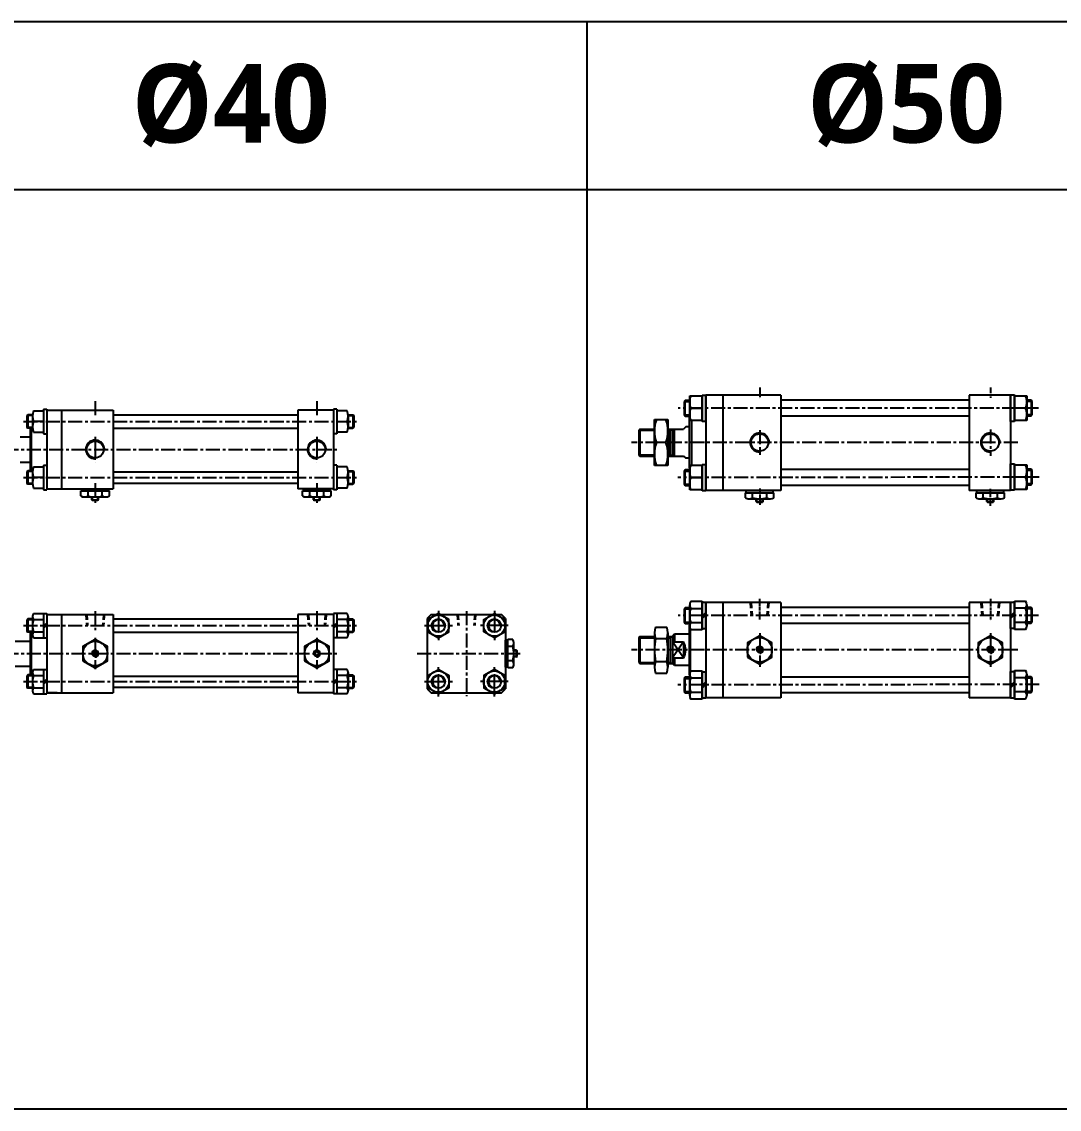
# Model space of a CAD drawing. Extents: x -819 to 4720, y 0 to 1986.
# Drawn here: x 89 to 1016, y 1015 to 1986 of the extents above; entities that cross this region are included whole.
import ezdxf

# ---------------------------------------------------------------- set-up
doc = ezdxf.new("R2010")
doc.units = 0
doc.header["$LTSCALE"] = 10
doc.header["$MEASUREMENT"] = 0
for name, pattern in [('CENTER', [2, 1.25, -0.25, 0.25, -0.25]), ('CENTERX2', [4, 2.5, -0.5, 0.5, -0.5]), ('HIDDENX2', [0.75, 0.5, -0.25])]:
    doc.linetypes.add(name, pattern=pattern)
doc.layers.get('0').update_dxf_attribs({"linetype": 'CONTINUOUS'})
for name, color, linetype in [('CEN', 1, 'CENTERX2'), ('CENTER', 1, 'CENTER'), ('DIM', 2, 'CONTINUOUS'), ('HID', 2, 'HIDDENX2'), ('ML', 7, 'CONTINUOUS')]:
    doc.layers.add(name, color=color, linetype=linetype)
doc.styles.add('문자', font='romans.shx')

# ---------------------------------------------------------------- blocks, each defined once
blk = doc.blocks.new('A$C1F606966')
at = {"layer": 'ML'}
for p, q in [((0, 24.5), (3.5, 24.5)), ((0, 24.5), (0, 0.9)), ((0, 0.9), (0, 24.5)), ((3.5, 0), (3.5, 25.4)), ((3.5, 25.4), (13.52, 25.4)), ((3.5, 24.5), (3.5, 0.9)), ((14.5, 22.23), (14.5, 3.18)), ((18.42, 19.7), (14.5, 19.7)), ((18.42, 19.7), (18.42, 5.7)), ((19.5, 18.62), (18.42, 19.7)), ((3.5, 15.44), (0, 11.94)), ((3.5, 13.46), (0, 9.96)), ((13.52, 19.05), (3.5, 19.05)), ((19.5, 6.78), (19.5, 18.62)), ((3.5, 0.9), (0, 0.9)), ((13.52, 6.35), (3.5, 6.35)), ((13.52, 0), (3.5, 0)), ((14.5, 5.7), (18.42, 5.7)), ((18.42, 5.7), (19.5, 6.78))]:
    blk.add_line(p, q, dxfattribs=at)
at = {"layer": 'ML', "color": 2}
for p, q in [((19.5, 18.62), (14.5, 18.62)), ((19.5, 6.78), (14.5, 6.78))]:
    blk.add_line(p, q, dxfattribs=at)
at = {"layer": 'ML'}
for centre, radius, start, end in [((8.88, 22.23), 5.62, 325.61575, 34.38425), ((-6.52, 12.7), 21.02, 342.41205, 17.58795), ((8.88, 3.18), 5.62, 325.61575, 34.38425)]:
    blk.add_arc(centre, radius, start, end, dxfattribs=at)
blk = doc.blocks.new('A$C12A86003')
at = {"layer": 'ML'}
for p, q in [((0, 0), (0, 41)), ((0, 41), (12.04, 41)), ((12.04, 41), (12.04, 0)), ((10.21, 20.5), (1.83, 20.5)), ((12.04, 0), (0, 0))]:
    blk.add_line(p, q, dxfattribs=at)
for centre, start, end in [((29.61, 30.75), 159.74384, 200.25616), ((-17.56, 30.75), 339.74384, 20.25616), ((29.61, 10.25), 159.74384, 200.25616), ((-17.56, 10.25), 339.74384, 20.25616)]:
    blk.add_arc(centre, 29.61, start, end, dxfattribs=at)

msp = doc.modelspace()

# ---------------------------------------------------------------- linework, layer by layer
for p, q in [((4720, 1986.44), (0, 1986.44)), ((594, 1015.44), (594, 1986.44)), ((4720, 1836.44), (0, 1836.44)), ((151.52, 1559.63), (152.02, 1559.13)), ((151.52, 1559.63), (157.52, 1559.63)), ((152.02, 1559.13), (157.02, 1559.13)), ((157.52, 1559.63), (157.02, 1559.13)), ((349.52, 1559.63), (350.02, 1559.13)), ((349.52, 1559.63), (355.52, 1559.63)), ((350.02, 1559.13), (355.02, 1559.13)), ((355.52, 1559.63), (355.02, 1559.13)), ((745.01, 1558.01), (745.51, 1557.51)), ((745.01, 1558.01), (751.01, 1558.01)), ((745.51, 1557.51), (750.51, 1557.51)), ((751.01, 1558.01), (750.51, 1557.51)), ((951.01, 1558.01), (951.51, 1557.51)), ((951.01, 1558.01), (957.01, 1558.01)), ((951.51, 1557.51), (956.51, 1557.51)), ((957.01, 1558.01), (956.51, 1557.51)), ((530.95, 1419.27), (530.95, 1425.27)), ((530.95, 1425.27), (531.45, 1424.77)), ((530.95, 1419.27), (531.45, 1419.77)), ((531.45, 1419.77), (531.45, 1424.77)), ((4720, 1015.44), (0, 1015.44))]:
    msp.add_line(p, q)
at = {"color": 7, "linetype": 'Continuous'}
for p, q in [((141.82, 1563.11), (141.82, 1567.53)), ((141.82, 1567.53), (154.52, 1567.53)), ((142.52, 1569.53), (166.52, 1569.53)), ((142.52, 1567.53), (142.52, 1569.53)), ((148.17, 1563.11), (148.17, 1567.53)), ((154.52, 1569.53), (162.02, 1569.53)), ((154.52, 1567.53), (167.23, 1567.53)), ((160.87, 1563.11), (160.87, 1567.53)), ((166.52, 1567.53), (166.52, 1569.53)), ((167.23, 1563.11), (167.23, 1567.53)), ((339.82, 1563.11), (339.82, 1567.53)), ((339.82, 1567.53), (352.52, 1567.53)), ((340.52, 1569.53), (364.52, 1569.53)), ((340.52, 1567.53), (340.52, 1569.53)), ((346.17, 1563.11), (346.17, 1567.53)), ((352.52, 1569.53), (360.02, 1569.53)), ((352.52, 1567.53), (365.23, 1567.53)), ((358.87, 1563.11), (358.87, 1567.53)), ((364.52, 1567.53), (364.52, 1569.53)), ((365.23, 1563.11), (365.23, 1567.53)), ((735.31, 1561.5), (735.31, 1565.91)), ((735.31, 1565.91), (748.01, 1565.91)), ((736.01, 1567.91), (760.01, 1567.91)), ((736.01, 1565.91), (736.01, 1567.91)), ((741.66, 1561.5), (741.66, 1565.91)), ((748.01, 1565.91), (760.72, 1565.91)), ((754.37, 1561.5), (754.37, 1565.91)), ((760.01, 1565.91), (760.01, 1567.91)), ((760.72, 1561.5), (760.72, 1565.91)), ((941.31, 1561.5), (941.31, 1565.91)), ((941.31, 1565.91), (954.01, 1565.91)), ((942.01, 1567.91), (966.01, 1567.91)), ((942.01, 1565.91), (942.01, 1567.91)), ((947.66, 1561.5), (947.66, 1565.91)), ((954.01, 1565.91), (966.72, 1565.91)), ((960.37, 1561.5), (960.37, 1565.91)), ((966.01, 1565.91), (966.01, 1567.91)), ((966.72, 1561.5), (966.72, 1565.91)), ((145, 1562.13), (164.05, 1562.13)), ((151.52, 1559.63), (151.52, 1562.13)), ((157.52, 1559.63), (157.52, 1562.13)), ((343, 1562.13), (362.05, 1562.13)), ((349.52, 1559.63), (349.52, 1562.13)), ((355.52, 1559.63), (355.52, 1562.13)), ((738.49, 1560.51), (757.54, 1560.51)), ((745.01, 1558.01), (745.01, 1560.51)), ((751.01, 1558.01), (751.01, 1560.51)), ((944.49, 1560.51), (963.54, 1560.51)), ((951.01, 1558.01), (951.01, 1560.51)), ((957.01, 1558.01), (957.01, 1560.51)), ((521.05, 1410.27), (521.05, 1434.27)), ((523.05, 1434.27), (521.05, 1434.27)), ((527.46, 1434.97), (523.05, 1434.97)), ((523.05, 1422.27), (523.05, 1434.97)), ((527.46, 1428.62), (523.05, 1428.62)), ((528.45, 1412.75), (528.45, 1431.8)), ((523.05, 1409.57), (523.05, 1422.27)), ((530.95, 1425.27), (528.45, 1425.27)), ((530.95, 1419.27), (528.45, 1419.27)), ((523.05, 1410.27), (521.05, 1410.27)), ((527.46, 1415.92), (523.05, 1415.92)), ((527.46, 1409.57), (523.05, 1409.57))]:
    msp.add_line(p, q, dxfattribs=at)
for points in [[(737.01, 1419.22), (748.01, 1412.87), (759.01, 1419.22), (759.01, 1431.92), (748.01, 1438.27), (737.01, 1431.92)], [(943.01, 1419.22), (954.01, 1412.87), (965.01, 1419.22), (965.01, 1431.92), (954.01, 1438.27), (943.01, 1431.92)], [(143.52, 1415.92), (154.52, 1409.57), (165.52, 1415.92), (165.52, 1428.62), (154.52, 1434.97), (143.52, 1428.62)], [(341.52, 1415.92), (352.52, 1409.57), (363.52, 1415.92), (363.52, 1428.62), (352.52, 1434.97), (341.52, 1428.62)], [(153.66, 1423.77), (152.79, 1422.27), (153.66, 1420.77), (155.39, 1420.77), (156.26, 1422.27), (155.39, 1423.77)], [(351.66, 1423.77), (350.79, 1422.27), (351.66, 1420.77), (353.39, 1420.77), (354.26, 1422.27), (353.39, 1423.77)], [(747.15, 1427.07), (746.28, 1425.57), (747.15, 1424.07), (748.88, 1424.07), (749.75, 1425.57), (748.88, 1427.07)], [(953.15, 1427.07), (952.28, 1425.57), (953.15, 1424.07), (954.88, 1424.07), (955.75, 1425.57), (954.88, 1427.07)]]:
    msp.add_lwpolyline(points, close=True, dxfattribs=at)
for centre, radius in [((154.52, 1422.27), 11), ((352.52, 1422.27), 11), ((748.01, 1425.57), 11), ((748.01, 1425.57), 2.5), ((954.01, 1425.57), 11), ((954.01, 1425.57), 2.5), ((154.52, 1422.27), 2.5), ((352.52, 1422.27), 2.5)]:
    msp.add_circle(centre, radius, dxfattribs=at)
for centre, radius, start, end in [((145, 1567.75), 5.62, 235.61575, 270), ((145, 1567.75), 5.62, 235.61575, 304.38425), ((154.52, 1583.15), 21.02, 252.41205, 270), ((154.52, 1583.15), 21.02, 270, 287.58795), ((164.05, 1567.75), 5.62, 235.61575, 304.38425), ((343, 1567.75), 5.62, 235.61575, 270), ((343, 1567.75), 5.62, 235.61575, 304.38425), ((352.52, 1583.15), 21.02, 252.41205, 270), ((352.52, 1583.15), 21.02, 270, 287.58795), ((362.05, 1567.75), 5.62, 235.61575, 304.38425), ((738.49, 1566.14), 5.62, 235.61575, 270), ((738.49, 1566.14), 5.62, 235.61575, 304.38425), ((748.01, 1581.53), 21.02, 252.41205, 270), ((748.01, 1581.53), 21.02, 270, 287.58795), ((757.54, 1566.14), 5.62, 235.61575, 304.38425), ((944.49, 1566.14), 5.62, 235.61575, 270), ((944.49, 1566.14), 5.62, 235.61575, 304.38425), ((954.01, 1581.53), 21.02, 252.41205, 270), ((954.01, 1581.53), 21.02, 270, 287.58795), ((963.54, 1566.14), 5.62, 235.61575, 304.38425), ((522.82, 1431.8), 5.62, 325.61575, 34.38425), ((507.43, 1422.27), 21.02, 0, 17.58795), ((507.43, 1422.27), 21.02, 342.41205, 0), ((522.82, 1412.75), 5.62, 325.61575, 34.38425), ((522.82, 1412.75), 5.62, 325.61575, 0)]:
    msp.add_arc(centre, radius, start, end, dxfattribs=at)
at = {"layer": 'CEN', "ltscale": 0.2}
msp.add_line((954.01, 1659.89), (954.01, 1650.52), dxfattribs=at)
at = {"layer": 'CEN', "color": 1, "linetype": 'CENTER'}
for p, q in [((154.52, 1647.53), (154.52, 1634.53)), ((352.52, 1647.53), (352.52, 1634.53)), ((90.52, 1629.53), (388.52, 1629.53)), ((53.52, 1604.53), (370.52, 1604.53)), ((90.52, 1579.53), (388.52, 1579.53)), ((154.52, 1574.53), (154.52, 1555.53)), ((352.52, 1574.53), (352.52, 1555.53)), ((154.52, 1460.27), (154.52, 1443.27)), ((352.52, 1460.27), (352.52, 1443.27)), ((486.05, 1460.27), (486.05, 1384.27)), ((90.52, 1447.27), (388.52, 1447.27)), ((154.52, 1436.27), (154.52, 1408.27)), ((352.52, 1436.27), (352.52, 1408.27)), ((53.52, 1422.27), (370.52, 1422.27)), ((442.05, 1422.27), (534.05, 1422.27)), ((90.52, 1397.27), (388.52, 1397.27))]:
    msp.add_line(p, q, dxfattribs=at)
at = {"layer": 'CEN', "ltscale": 0.5}
msp.add_line((954.01, 1622.48), (954.01, 1598.71), dxfattribs=at)
at = {"layer": 'CEN', "color": 1, "linetype": 'CENTER', "ltscale": 1.5}
for p, q in [((154.52, 1615.83), (154.52, 1593.23)), ((352.52, 1615.83), (352.52, 1593.23)), ((461.05, 1460.53), (461.05, 1434.01)), ((511.05, 1460.53), (511.05, 1434.01)), ((448.56, 1447.27), (473.53, 1447.27)), ((523.53, 1447.27), (498.56, 1447.27)), ((461.05, 1384.01), (461.05, 1410.53)), ((511.05, 1384.01), (511.05, 1410.53)), ((448.56, 1397.27), (473.53, 1397.27)), ((523.53, 1397.27), (498.56, 1397.27))]:
    msp.add_line(p, q, dxfattribs=at)
at = {"layer": 'CEN', "color": 1, "ltscale": 0.2}
msp.add_line((954.01, 1554.35), (954.01, 1570.2), dxfattribs=at)
at = {"layer": 'CENTER', "ltscale": 0.5}
msp.add_line((748.01, 1659.86), (748.01, 1649.78), dxfattribs=at)
at = {"layer": 'CENTER'}
for p, q in [((997.11, 1641.35), (675.25, 1641.41)), ((748.01, 1621.71), (748.01, 1599.63)), ((997.59, 1579.82), (674.85, 1579.41)), ((997.11, 1456.2), (675.25, 1456.26)), ((748.01, 1440.62), (748.01, 1410.52)), ((954.01, 1440.62), (954.01, 1410.52)), ((978.6, 1425.57), (633.54, 1425.57)), ((997.59, 1394.67), (674.85, 1394.26))]:
    msp.add_line(p, q, dxfattribs=at)
at = {"layer": 'CENTER', "color": 1}
msp.add_line((978.6, 1610.73), (633.54, 1610.73), dxfattribs=at)
at = {"layer": 'CENTER', "ltscale": 0.3}
msp.add_line((748.01, 1569.65), (748.01, 1555), dxfattribs=at)
at = {"layer": 'CENTER', "ltscale": 0.2}
for p, q in [((748.01, 1452.81), (748.01, 1471.38)), ((954.01, 1471.15), (954.01, 1452.13))]:
    msp.add_line(p, q, dxfattribs=at)
at = {"layer": 'DIM'}
for p, q in [((640.01, 1621.63), (654.01, 1621.63)), ((653.97, 1621.63), (653.98, 1621.63)), ((666.02, 1621.63), (668.01, 1621.63)), ((668.01, 1621.63), (669.75, 1622.63)), ((640.01, 1599.63), (654.01, 1599.63)), ((666.02, 1599.63), (668.01, 1599.63)), ((668.01, 1599.63), (669.75, 1598.63)), ((152.02, 1559.13), (152.02, 1562.13)), ((157.02, 1559.13), (157.02, 1562.13)), ((350.02, 1559.13), (350.02, 1562.13)), ((355.02, 1559.13), (355.02, 1562.13)), ((745.51, 1557.51), (745.51, 1560.51)), ((750.51, 1557.51), (750.51, 1560.51)), ((951.51, 1557.51), (951.51, 1560.51)), ((956.51, 1557.51), (956.51, 1560.51)), ((696.51, 1455.5), (700.01, 1459)), ((696.51, 1453.52), (700.01, 1457.02)), ((111.52, 1449), (108.52, 1447.27)), ((111.52, 1447.27), (108.52, 1445.54)), ((370.52, 1449), (367.52, 1447.27)), ((370.52, 1447.27), (367.52, 1445.54)), ((668.01, 1436.4), (669.75, 1437.4)), ((640.01, 1436.4), (654.01, 1436.4)), ((666.01, 1436.4), (668.01, 1436.4)), ((680.01, 1432.79), (670.01, 1418.36)), ((680.01, 1418.36), (670.01, 1432.79)), ((531.45, 1424.77), (528.45, 1424.77)), ((531.45, 1419.77), (528.45, 1419.77)), ((640.01, 1414.4), (654.01, 1414.4)), ((666.01, 1414.4), (668.01, 1414.4)), ((668.01, 1414.4), (669.75, 1413.4)), ((111.52, 1399), (108.52, 1397.27)), ((370.52, 1399), (367.52, 1397.27)), ((111.52, 1397.27), (108.52, 1395.54)), ((370.52, 1397.27), (367.52, 1395.54)), ((696.51, 1393.5), (700.01, 1397)), ((696.51, 1391.52), (700.01, 1395.02))]:
    msp.add_line(p, q, dxfattribs=at)
for centre, radius, start, end in [((154.52, 1604.53), 8.3, 355.16208, 274.83792), ((352.52, 1604.53), 8.3, 355.16208, 274.83792), ((748.01, 1610.73), 8.54, 354.75353, 276.22145), ((954.01, 1610.73), 8.54, 354.75353, 276.22145), ((748.01, 1425.57), 3, 270, 180), ((954.01, 1425.57), 3, 270, 180), ((154.52, 1422.27), 3, 270, 180), ((352.52, 1422.27), 3, 270, 180)]:
    msp.add_arc(centre, radius, start, end, dxfattribs=at)
at = {"layer": 'HID'}
for p, q in [((739.51, 1467.76), (740.43, 1456.25)), ((740.31, 1467.76), (741.23, 1456.25)), ((755.31, 1467.76), (754.39, 1456.24)), ((756.11, 1467.76), (755.19, 1456.24)), ((945.51, 1467.76), (946.43, 1456.21)), ((946.31, 1467.76), (947.23, 1456.21)), ((961.31, 1467.76), (960.38, 1456.21)), ((962.11, 1467.76), (961.18, 1456.21)), ((146.22, 1457.27), (147.02, 1447.27)), ((147.02, 1457.27), (147.82, 1447.27)), ((162.02, 1457.27), (161.22, 1447.27)), ((162.82, 1457.27), (162.02, 1447.27)), ((344.22, 1457.27), (345.02, 1447.27)), ((345.02, 1457.27), (345.82, 1447.27)), ((360.02, 1457.27), (359.22, 1447.27)), ((360.82, 1457.27), (360.02, 1447.27)), ((477.75, 1457.27), (478.55, 1447.27)), ((478.55, 1457.27), (479.35, 1447.27)), ((493.55, 1457.27), (492.75, 1447.27)), ((494.35, 1457.27), (493.55, 1447.27))]:
    msp.add_line(p, q, dxfattribs=at)
at = {"layer": 'ML', "color": 0}
for p, q in [((685.51, 1630.41), (685.51, 1652.41)), ((685.51, 1652.41), (696.51, 1652.41)), ((696.51, 1629.53), (696.51, 1653.13)), ((696.51, 1653.13), (700.01, 1653.13)), ((696.51, 1652.41), (696.51, 1630.41)), ((700.01, 1629.53), (700.01, 1653.13)), ((700.01, 1653.13), (700.01, 1629.53)), ((767.01, 1652.91), (700.01, 1652.91)), ((700.01, 1652.91), (700.01, 1567.91)), ((715.01, 1652.91), (715.01, 1567.91)), ((767.01, 1652.91), (767.01, 1567.91)), ((935.01, 1652.91), (935.01, 1567.91)), ((972.01, 1652.91), (935.01, 1652.91)), ((972.01, 1653.24), (972.01, 1629.64)), ((972.01, 1629.64), (972.01, 1653.24)), ((972.01, 1653.24), (975.51, 1653.24)), ((972.01, 1652.91), (972.01, 1567.91)), ((975.51, 1653.24), (975.51, 1629.64)), ((975.51, 1630.36), (975.51, 1652.36)), ((975.51, 1652.36), (986.51, 1652.36)), ((986.51, 1652.36), (986.51, 1630.36)), ((681.6, 1648.33), (680.51, 1647.25)), ((680.51, 1647.25), (685.51, 1647.25)), ((680.51, 1647.25), (680.51, 1635.41)), ((685.51, 1648.33), (681.6, 1648.33)), ((681.6, 1634.33), (681.6, 1648.33)), ((686.5, 1641.41), (696.51, 1641.41)), ((935.01, 1648.51), (767.01, 1648.51)), ((985.53, 1641.36), (975.51, 1641.36)), ((990.43, 1648.44), (986.51, 1648.44)), ((991.51, 1647.36), (986.51, 1647.36)), ((990.43, 1648.44), (990.43, 1634.44)), ((991.51, 1647.36), (990.43, 1648.44)), ((991.51, 1635.52), (991.51, 1647.36)), ((94.27, 1635.53), (93.52, 1634.78)), ((98.54, 1634.78), (93.52, 1634.78)), ((93.52, 1634.78), (93.52, 1624.28)), ((98.59, 1635.53), (94.27, 1635.53)), ((94.27, 1635.53), (94.27, 1623.53)), ((98.52, 1634.27), (98.52, 1624.79)), ((99.57, 1639.01), (108.52, 1639.01)), ((108.52, 1640.48), (108.52, 1618.58)), ((108.52, 1640.48), (111.52, 1640.48)), ((111.52, 1640.48), (111.52, 1568.58)), ((111.52, 1639.53), (170.52, 1639.53)), ((124.52, 1639.53), (124.52, 1569.53)), ((170.52, 1639.53), (170.52, 1569.53)), ((170.52, 1635.53), (335.52, 1635.53)), ((335.52, 1639.53), (335.52, 1569.53)), ((367.52, 1639.53), (335.52, 1639.53)), ((367.52, 1640.48), (367.52, 1568.58)), ((370.52, 1640.48), (367.52, 1640.48)), ((370.52, 1640.48), (370.52, 1618.58)), ((379.47, 1639.01), (370.52, 1639.01)), ((380.45, 1635.53), (384.77, 1635.53)), ((380.51, 1634.78), (385.52, 1634.78)), ((380.52, 1634.27), (380.52, 1624.79)), ((384.77, 1635.53), (385.52, 1634.78)), ((384.77, 1635.53), (384.77, 1623.53)), ((385.52, 1634.78), (385.52, 1624.28)), ((680.51, 1635.41), (685.51, 1635.41)), ((680.51, 1635.41), (681.6, 1634.33)), ((681.6, 1634.33), (685.51, 1634.33)), ((685.01, 1633.23), (685.51, 1633.73)), ((685.01, 1633.23), (685.01, 1588.11)), ((935.01, 1634.31), (767.01, 1634.31)), ((991.51, 1635.52), (986.51, 1635.52)), ((986.51, 1634.44), (990.43, 1634.44)), ((990.43, 1634.44), (991.51, 1635.52)), ((98.54, 1624.28), (93.52, 1624.28)), ((94.27, 1623.53), (93.52, 1624.28)), ((98.59, 1623.53), (94.27, 1623.53)), ((96.52, 1623.53), (96.52, 1585.53)), ((97.52, 1623.53), (97.52, 1585.53)), ((108.52, 1629.53), (99.57, 1629.53)), ((170.52, 1623.53), (335.52, 1623.53)), ((370.52, 1629.53), (379.47, 1629.53)), ((380.45, 1623.53), (384.77, 1623.53)), ((380.51, 1624.28), (385.52, 1624.28)), ((384.77, 1623.53), (385.52, 1624.28)), ((641.01, 1622.63), (640.01, 1621.63)), ((640.01, 1621.63), (640.01, 1599.63)), ((641.01, 1622.63), (641.01, 1598.63)), ((641.01, 1622.63), (654.01, 1622.63)), ((666.01, 1622.63), (680.01, 1622.63)), ((668.01, 1598.63), (668.01, 1622.63)), ((670.01, 1598.63), (670.01, 1622.63)), ((672.01, 1598.63), (672.01, 1622.63)), ((682.01, 1624.8), (680.01, 1622.63)), ((685.01, 1624.8), (682.01, 1624.8)), ((696.51, 1630.41), (685.51, 1630.41)), ((687.01, 1630.41), (687.01, 1590.44)), ((700.01, 1629.53), (696.51, 1629.53)), ((975.51, 1629.64), (972.01, 1629.64)), ((986.51, 1630.36), (975.51, 1630.36)), ((87.43, 1615.73), (96.52, 1615.73)), ((99.57, 1620.05), (108.52, 1620.05)), ((108.52, 1618.58), (111.52, 1618.58)), ((370.52, 1618.58), (367.52, 1618.58)), ((379.47, 1620.05), (370.52, 1620.05)), ((87.43, 1593.33), (96.52, 1593.33)), ((640.01, 1599.63), (641.01, 1598.63)), ((641.01, 1598.63), (654.01, 1598.63)), ((666.01, 1598.63), (680.01, 1598.63)), ((680.01, 1598.63), (682.01, 1596.8)), ((685.01, 1596.8), (682.01, 1596.8)), ((94.27, 1585.53), (93.52, 1584.78)), ((93.52, 1584.78), (93.52, 1574.28)), ((98.54, 1584.78), (93.52, 1584.78)), ((94.27, 1585.53), (94.27, 1573.53)), ((98.59, 1585.53), (94.27, 1585.53)), ((98.52, 1584.27), (98.52, 1574.79)), ((99.57, 1589.01), (108.52, 1589.01)), ((108.52, 1590.48), (108.52, 1568.58)), ((108.52, 1590.48), (111.52, 1590.48)), ((170.52, 1584.53), (335.52, 1584.53)), ((370.52, 1590.48), (367.52, 1590.48)), ((370.52, 1590.48), (370.52, 1568.58)), ((379.47, 1589.01), (370.52, 1589.01)), ((380.45, 1585.53), (384.77, 1585.53)), ((380.51, 1584.78), (385.52, 1584.78)), ((380.52, 1584.27), (380.52, 1574.79)), ((384.77, 1585.53), (384.77, 1573.53)), ((384.77, 1585.53), (385.52, 1584.78)), ((385.52, 1584.78), (385.52, 1574.28)), ((681.6, 1586.37), (680.51, 1585.28)), ((680.51, 1585.28), (685.51, 1585.28)), ((680.51, 1585.28), (680.51, 1573.45)), ((685.51, 1586.37), (681.6, 1586.37)), ((681.6, 1572.37), (681.6, 1586.37)), ((685.51, 1587.73), (685.01, 1588.11)), ((685.51, 1568.44), (685.51, 1590.44)), ((685.51, 1590.44), (696.51, 1590.44)), ((696.51, 1567.57), (696.51, 1591.17)), ((696.51, 1591.17), (700.01, 1591.17)), ((696.51, 1590.44), (696.51, 1568.44)), ((700.01, 1567.57), (700.01, 1591.17)), ((700.01, 1591.17), (700.01, 1567.57)), ((935.01, 1586.51), (767.01, 1586.51)), ((972.01, 1591.67), (972.01, 1568.07)), ((972.01, 1568.07), (972.01, 1591.67)), ((972.01, 1591.67), (975.51, 1591.67)), ((975.51, 1591.67), (975.51, 1568.07)), ((975.51, 1568.79), (975.51, 1590.79)), ((975.51, 1590.79), (986.51, 1590.79)), ((986.51, 1590.79), (986.51, 1568.79)), ((990.43, 1586.87), (986.51, 1586.87)), ((991.51, 1585.79), (986.51, 1585.79)), ((990.43, 1586.87), (990.43, 1572.87)), ((991.51, 1585.79), (990.43, 1586.87)), ((991.51, 1573.95), (991.51, 1585.79)), ((98.54, 1574.28), (93.52, 1574.28)), ((94.27, 1573.53), (93.52, 1574.28)), ((98.59, 1573.53), (94.27, 1573.53)), ((108.52, 1579.53), (99.57, 1579.53)), ((170.52, 1574.53), (335.52, 1574.53)), ((370.52, 1579.53), (379.47, 1579.53)), ((380.45, 1573.53), (384.77, 1573.53)), ((380.51, 1574.28), (385.52, 1574.28)), ((384.77, 1573.53), (385.52, 1574.28)), ((680.51, 1573.45), (685.51, 1573.45)), ((680.51, 1573.45), (681.6, 1572.37)), ((686.5, 1579.44), (696.51, 1579.44)), ((985.53, 1579.79), (975.51, 1579.79)), ((991.51, 1573.95), (986.51, 1573.95)), ((990.43, 1572.87), (991.51, 1573.95)), ((99.57, 1570.05), (108.52, 1570.05)), ((108.52, 1568.58), (111.52, 1568.58)), ((111.52, 1569.53), (170.52, 1569.53)), ((367.52, 1569.53), (335.52, 1569.53)), ((370.52, 1568.58), (367.52, 1568.58)), ((379.47, 1570.05), (370.52, 1570.05)), ((681.6, 1572.37), (685.51, 1572.37)), ((696.51, 1568.44), (685.51, 1568.44)), ((700.01, 1567.57), (696.51, 1567.57)), ((767.01, 1567.91), (700.01, 1567.91)), ((935.01, 1572.31), (767.01, 1572.31)), ((972.01, 1567.91), (935.01, 1567.91)), ((975.51, 1568.07), (972.01, 1568.07)), ((986.51, 1568.79), (975.51, 1568.79)), ((986.51, 1572.87), (990.43, 1572.87)), ((686.5, 1468.96), (696.51, 1468.96)), ((696.51, 1468.96), (696.51, 1443.56)), ((696.51, 1468.06), (700.01, 1468.06)), ((696.51, 1444.46), (696.51, 1468.06)), ((700.01, 1444.46), (700.01, 1468.06)), ((700.01, 1468.06), (700.01, 1444.46)), ((767.01, 1467.76), (700.01, 1467.76)), ((700.01, 1467.76), (700.01, 1382.76)), ((715.01, 1467.76), (715.01, 1382.76)), ((767.01, 1467.76), (767.01, 1382.76)), ((935.01, 1467.76), (935.01, 1382.76)), ((972.01, 1467.76), (935.01, 1467.76)), ((972.01, 1467.76), (972.01, 1382.76)), ((99.57, 1458.22), (111.52, 1458.22)), ((108.52, 1458.22), (108.52, 1436.32)), ((111.52, 1458.22), (111.52, 1386.32)), ((111.52, 1457.27), (170.52, 1457.27)), ((124.52, 1457.27), (124.52, 1387.27)), ((170.52, 1457.27), (170.52, 1387.27)), ((335.52, 1457.27), (335.52, 1387.27)), ((367.52, 1457.27), (335.52, 1457.27)), ((367.52, 1458.22), (367.52, 1386.32)), ((379.47, 1458.22), (367.52, 1458.22)), ((370.52, 1458.22), (370.52, 1436.32)), ((454.63, 1457.27), (459.4, 1457.27)), ((462.69, 1457.27), (509.4, 1457.27)), ((512.69, 1457.27), (517.46, 1457.27)), ((681.6, 1463.26), (680.51, 1462.18)), ((680.51, 1462.18), (680.51, 1450.34)), ((680.51, 1462.18), (685.51, 1462.18)), ((681.6, 1449.26), (681.6, 1463.26)), ((685.51, 1463.26), (681.6, 1463.26)), ((685.51, 1446.73), (685.51, 1465.78)), ((686.5, 1462.61), (696.51, 1462.61)), ((935.01, 1463.36), (767.01, 1463.36)), ((94.27, 1453.27), (93.52, 1452.52)), ((93.52, 1452.52), (93.52, 1442.02)), ((98.52, 1452.52), (93.52, 1452.52)), ((94.27, 1453.27), (94.27, 1441.27)), ((98.52, 1453.27), (94.27, 1453.27)), ((98.52, 1455.49), (98.52, 1439.06)), ((99.57, 1452.75), (108.52, 1452.75)), ((170.52, 1453.27), (335.52, 1453.27)), ((379.47, 1452.75), (370.52, 1452.75)), ((380.52, 1455.49), (380.52, 1439.06)), ((380.52, 1453.27), (384.77, 1453.27)), ((380.52, 1452.52), (385.52, 1452.52)), ((384.77, 1453.27), (384.77, 1441.27)), ((384.77, 1453.27), (385.52, 1452.52)), ((385.52, 1452.52), (385.52, 1442.02)), ((451.05, 1453.69), (451.05, 1390.86)), ((521.05, 1453.69), (521.05, 1390.86)), ((680.51, 1450.34), (685.51, 1450.34)), ((680.51, 1450.34), (681.6, 1449.26)), ((681.6, 1449.26), (685.51, 1449.26)), ((685.51, 1448.07), (685.01, 1447.57)), ((685.01, 1447.57), (685.01, 1403.57)), ((686.5, 1449.91), (696.51, 1449.91)), ((935.01, 1449.16), (767.01, 1449.16)), ((98.52, 1442.02), (93.52, 1442.02)), ((94.27, 1441.27), (93.52, 1442.02)), ((98.52, 1441.27), (94.27, 1441.27)), ((96.52, 1441.27), (96.52, 1403.27)), ((97.52, 1441.27), (97.52, 1403.27)), ((99.57, 1441.8), (108.52, 1441.8)), ((170.52, 1441.27), (335.52, 1441.27)), ((379.47, 1441.8), (370.52, 1441.8)), ((380.52, 1442.02), (385.52, 1442.02)), ((380.52, 1441.27), (384.77, 1441.27)), ((384.77, 1441.27), (385.52, 1442.02)), ((641.01, 1437.41), (640.01, 1436.4)), ((641.01, 1437.41), (641.01, 1413.4)), ((641.01, 1437.4), (654.01, 1437.4)), ((654.01, 1440.82), (654.01, 1410.07)), ((655.01, 1445.94), (665.01, 1445.94)), ((666.01, 1440.82), (666.01, 1410.07)), ((666.01, 1437.4), (666.01, 1413.4)), ((666.01, 1437.4), (670.01, 1437.4)), ((668.01, 1437.4), (668.01, 1413.4)), ((672.01, 1439.57), (670.01, 1437.4)), ((670.01, 1437.4), (670.01, 1413.4)), ((672.01, 1439.57), (672.01, 1432.79)), ((685.01, 1439.57), (672.01, 1439.57)), ((686.01, 1444.41), (686.01, 1406.1)), ((696.51, 1443.56), (686.5, 1443.56)), ((700.01, 1444.46), (696.51, 1444.46)), ((83.02, 1433.47), (96.52, 1433.47)), ((99.57, 1436.32), (111.52, 1436.32)), ((379.47, 1436.32), (367.52, 1436.32)), ((640.01, 1436.4), (640.01, 1414.4)), ((655.01, 1435.69), (665.01, 1435.69)), ((670.01, 1432.79), (680.01, 1432.79)), ((680.01, 1432.79), (680.01, 1418.36)), ((670.01, 1418.36), (680.01, 1418.36)), ((672.01, 1418.36), (672.01, 1411.57)), ((83.02, 1411.07), (96.52, 1411.07)), ((99.57, 1408.22), (111.52, 1408.22)), ((108.52, 1408.22), (108.52, 1386.32)), ((379.47, 1408.22), (367.52, 1408.22)), ((370.52, 1408.22), (370.52, 1386.32)), ((640.01, 1414.4), (641.01, 1413.4)), ((641.01, 1413.4), (654.01, 1413.4)), ((655.01, 1415.19), (665.01, 1415.19)), ((666.01, 1413.4), (670.01, 1413.4)), ((672.01, 1411.57), (670.01, 1413.4)), ((685.01, 1411.57), (672.01, 1411.57)), ((94.27, 1403.27), (93.52, 1402.52)), ((98.52, 1402.52), (93.52, 1402.52)), ((93.52, 1402.52), (93.52, 1392.02)), ((98.52, 1403.27), (94.27, 1403.27)), ((94.27, 1403.27), (94.27, 1391.27)), ((98.52, 1405.49), (98.52, 1389.06)), ((99.57, 1402.75), (108.52, 1402.75)), ((170.52, 1402.27), (335.52, 1402.27)), ((379.47, 1402.75), (370.52, 1402.75)), ((380.52, 1405.49), (380.52, 1389.06)), ((380.52, 1403.27), (384.77, 1403.27)), ((380.52, 1402.52), (385.52, 1402.52)), ((384.77, 1403.27), (384.77, 1391.27)), ((384.77, 1403.27), (385.52, 1402.52)), ((385.52, 1402.52), (385.52, 1392.02)), ((655.01, 1404.94), (665.01, 1404.94)), ((681.6, 1401.26), (680.51, 1400.18)), ((680.51, 1400.18), (680.51, 1388.34)), ((680.51, 1400.18), (685.51, 1400.18)), ((681.6, 1387.26), (681.6, 1401.26)), ((685.51, 1401.26), (681.6, 1401.26)), ((685.51, 1403.07), (685.01, 1403.57)), ((685.51, 1384.73), (685.51, 1403.78)), ((686.5, 1406.96), (696.51, 1406.96)), ((686.5, 1400.61), (696.51, 1400.61)), ((696.51, 1406.96), (696.51, 1381.56)), ((696.51, 1406.06), (700.01, 1406.06)), ((696.51, 1382.46), (696.51, 1406.06)), ((700.01, 1382.46), (700.01, 1406.06)), ((700.01, 1406.06), (700.01, 1382.46)), ((935.01, 1401.36), (767.01, 1401.36)), ((98.52, 1392.02), (93.52, 1392.02)), ((94.27, 1391.27), (93.52, 1392.02)), ((98.52, 1391.27), (94.27, 1391.27)), ((99.57, 1391.8), (108.52, 1391.8)), ((170.52, 1392.27), (335.52, 1392.27)), ((379.47, 1391.8), (370.52, 1391.8)), ((380.52, 1392.02), (385.52, 1392.02)), ((380.52, 1391.27), (384.77, 1391.27)), ((384.77, 1391.27), (385.52, 1392.02)), ((99.57, 1386.32), (111.52, 1386.32)), ((111.52, 1387.27), (170.52, 1387.27)), ((120.5, 1387.27), (111.52, 1387.27)), ((367.52, 1387.27), (335.52, 1387.27)), ((379.47, 1386.32), (367.52, 1386.32)), ((454.63, 1387.27), (459.4, 1387.27)), ((462.69, 1387.27), (509.4, 1387.27)), ((512.69, 1387.27), (517.46, 1387.27)), ((680.51, 1388.34), (685.51, 1388.34)), ((680.51, 1388.34), (681.6, 1387.26)), ((681.6, 1387.26), (685.51, 1387.26)), ((686.5, 1387.91), (696.51, 1387.91)), ((696.51, 1381.56), (686.5, 1381.56)), ((700.01, 1382.46), (696.51, 1382.46)), ((767.01, 1382.76), (700.01, 1382.76)), ((935.01, 1387.16), (767.01, 1387.16)), ((972.01, 1382.76), (935.01, 1382.76))]:
    msp.add_line(p, q, dxfattribs=at)
at = {"layer": 'ML'}
for points in [[(461.05, 1458.22), (451.56, 1452.75), (451.56, 1441.8), (461.05, 1436.32), (470.53, 1441.8), (470.53, 1452.75)], [(511.05, 1458.22), (520.53, 1452.75), (520.53, 1441.8), (511.05, 1436.32), (501.56, 1441.8), (501.56, 1452.75)], [(461.05, 1386.32), (451.56, 1391.8), (451.56, 1402.75), (461.05, 1408.22), (470.53, 1402.75), (470.53, 1391.8)], [(511.05, 1386.32), (520.53, 1391.8), (520.53, 1402.75), (511.05, 1408.22), (501.56, 1402.75), (501.56, 1391.8)]]:
    msp.add_lwpolyline(points, close=True, dxfattribs=at)
for centre, radius in [((154.52, 1604.53), 7.5), ((352.52, 1604.53), 7.5), ((748.01, 1610.73), 7.71), ((954.01, 1610.73), 7.71), ((461.05, 1447.27), 9.48), ((511.05, 1447.27), 9.48), ((461.05, 1447.27), 6), ((511.05, 1447.27), 6), ((461.05, 1397.27), 9.48), ((461.05, 1397.27), 6), ((511.05, 1397.27), 9.48), ((511.05, 1397.27), 6)]:
    msp.add_circle(centre, radius, dxfattribs=at)
for centre, radius, start, end in [((701.4, 1646.91), 15.89, 159.74384, 200.25616), ((970.63, 1646.86), 15.89, 339.74384, 20.25616), ((701.4, 1635.91), 15.89, 159.74384, 200.25616), ((970.63, 1635.86), 15.89, 339.74384, 20.25616), ((109.75, 1634.27), 11.23, 155.02679, 204.97321), ((369.29, 1634.27), 11.23, 335.02679, 24.97321), ((109.75, 1624.79), 11.23, 155.02679, 204.97321), ((369.29, 1624.79), 11.23, 335.02679, 24.97321), ((109.75, 1584.27), 11.23, 155.02679, 204.97321), ((369.29, 1584.27), 11.23, 335.02679, 24.97321), ((701.4, 1584.94), 15.89, 159.74384, 200.25616), ((970.63, 1585.29), 15.89, 339.74384, 20.25616), ((109.75, 1574.79), 11.23, 155.02679, 204.97321), ((369.29, 1574.79), 11.23, 335.02679, 24.97321), ((701.4, 1573.94), 15.89, 159.74384, 200.25616), ((970.63, 1574.29), 15.89, 339.74384, 20.25616), ((691.14, 1465.78), 5.62, 145.61575, 214.38425), ((102.62, 1455.48), 4.09, 138.03018, 221.96982), ((376.43, 1455.48), 4.09, 318.03018, 41.96982), ((483.55, 1424.77), 43.5, 131.65793, 138.34207), ((488.55, 1424.77), 43.5, 41.65793, 48.34207), ((706.53, 1456.26), 21.02, 162.41205, 197.58795), ((113.32, 1447.27), 14.8, 158.28717, 201.71283), ((365.72, 1447.27), 14.8, 338.28717, 21.71283), ((691.14, 1446.73), 5.62, 145.61575, 214.38425), ((102.62, 1439.06), 4.09, 138.03018, 221.96982), ((376.43, 1439.06), 4.09, 318.03018, 41.96982), ((667.65, 1440.82), 13.63, 157.91812, 202.08188), ((652.38, 1440.82), 13.63, 337.91812, 22.08188), ((707.05, 1425.44), 53.03, 168.8556, 191.1444), ((612.98, 1425.44), 53.03, 348.8556, 11.1444), ((668.01, 1425.57), 14, 329.00266, 30.99734), ((102.62, 1405.48), 4.09, 138.03018, 221.96982), ((376.43, 1405.48), 4.09, 318.03018, 41.96982), ((667.65, 1410.07), 13.63, 157.91812, 202.08188), ((652.38, 1410.07), 13.63, 337.91812, 22.08188), ((113.32, 1397.27), 14.8, 158.28717, 201.71283), ((365.72, 1397.27), 14.8, 338.28717, 21.71283), ((691.14, 1403.78), 5.62, 145.61575, 214.38425), ((706.53, 1394.26), 21.02, 162.41205, 197.58795), ((102.62, 1389.06), 4.09, 138.03018, 221.96982), ((376.43, 1389.06), 4.09, 318.03018, 41.96982), ((483.55, 1419.77), 43.5, 221.65793, 228.34207), ((488.55, 1419.77), 43.5, 311.65793, 318.34207), ((691.14, 1384.73), 5.62, 145.61575, 214.38425)]:
    msp.add_arc(centre, radius, start, end, dxfattribs=at)
at = {"layer": 'ML', "color": 2}
for centre in [(461.05, 1447.27), (511.05, 1447.27), (461.05, 1397.27), (511.05, 1397.27)]:
    msp.add_arc(centre, 5.25, 354.53498, 275.46502, dxfattribs=at)

# ---------------------------------------------------------------- block references
at = {"layer": 'ML'}
for name, p in [('A$C12A86003', (653.97, 1590.23)), ('A$C1F606966', (972.01, 1443.71)), ('A$C1F606966', (972.01, 1381.71))]:
    msp.add_blockref(name, p, dxfattribs=at)

# ---------------------------------------------------------------- texts
at = {"char_height": 70, "attachment_point": 1, "style": '문자'}
for s, insert in [('{\\fMalgun Gothic|b1|i0|c129|p50;%%C40}', (187.17, 1948.57)), ('{\\fMalgun Gothic|b1|i0|c129|p50;%%C50}', (790.37, 1948.57))]:
    msp.add_mtext_dynamic_manual_height_columns(s, width=124.5326, gutter_width=16, heights=[-75.56], dxfattribs=dict(at, insert=insert))

doc.saveas('drawing.dxf')
